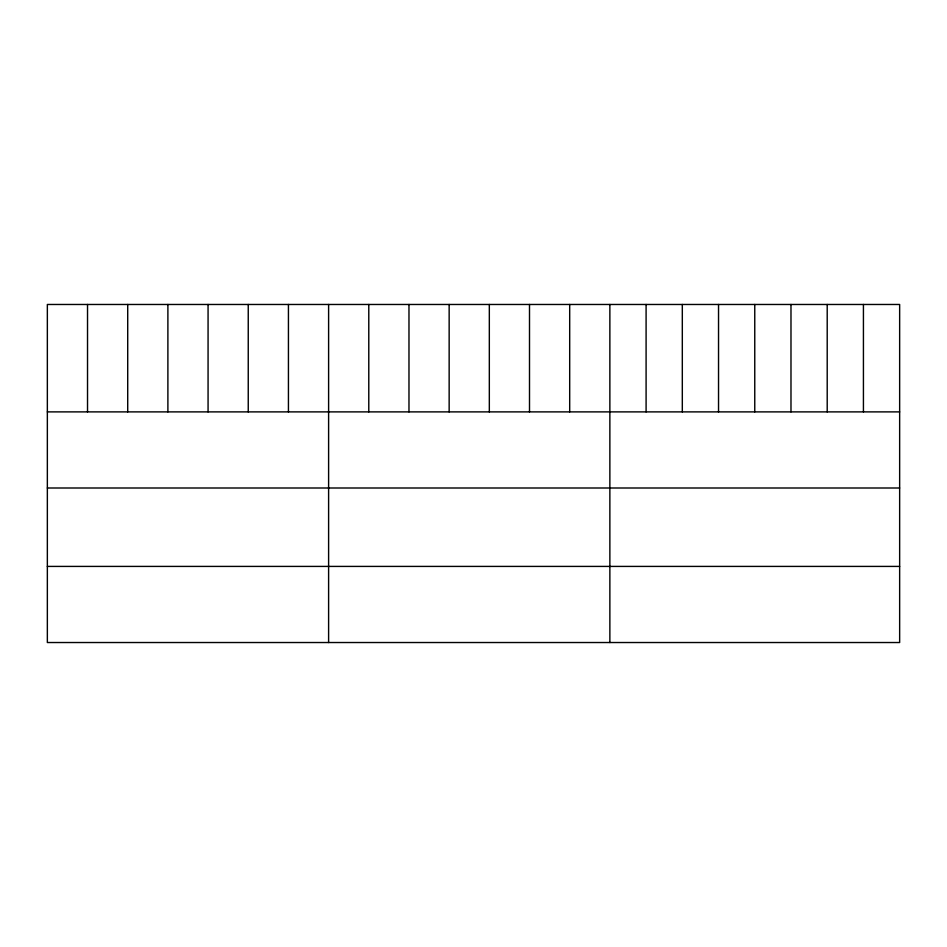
<?xml version="1.0" encoding="UTF-8"?>
<svg xmlns="http://www.w3.org/2000/svg" width="947" height="947" viewBox="0 0 947 947"><rect width="100%" height="100%" fill="white"/><g stroke="black" fill="none" stroke-linecap="round" stroke-linejoin="round"><path stroke-width="1.42" d="M899.65 411.886L899.65 642.528L47.35 642.528L47.35 304.472L899.65 304.472L899.65 411.886L47.35 411.886M47.35 488.001L899.65 488.001M47.35 566.413L899.65 566.413M863.427 304.472L863.427 411.886M827.205 304.472L827.205 411.886M790.982 304.472L790.982 411.886M754.759 304.472L754.759 411.886M718.536 304.472L718.536 411.886M682.313 304.472L682.313 411.886M646.091 304.472L646.091 411.886M609.868 304.472L609.868 642.528M569.692 304.472L569.692 411.886M529.503 304.472L529.503 411.886M489.327 304.472L489.327 411.886M449.15 304.472L449.15 411.886M408.974 304.472L408.974 411.886M368.785 304.472L368.785 411.886M328.609 304.472L328.609 642.528M288.433 304.472L288.433 411.886M248.244 304.472L248.244 411.886M208.068 304.472L208.068 411.886M167.891 304.472L167.891 411.886M127.715 304.472L127.715 411.886M87.526 304.472L87.526 411.886"/></g></svg>
